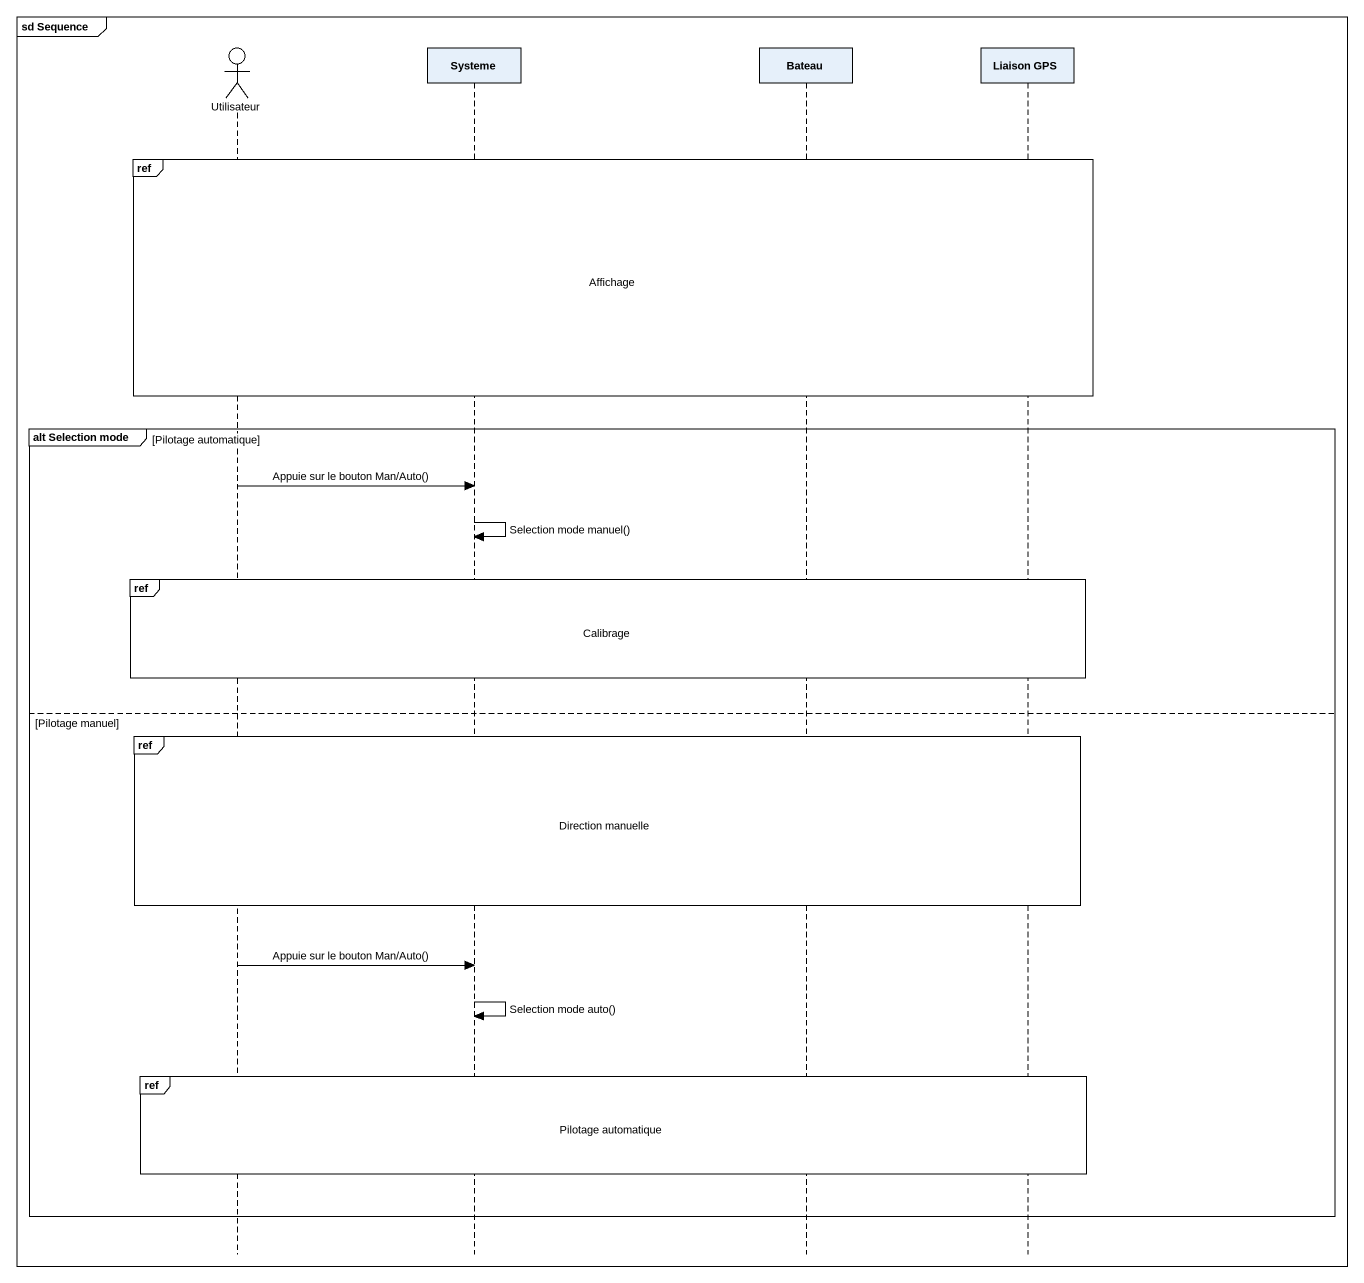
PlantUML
@startuml
mainframe sd Sequence
hide footbox
actor Utilisateur
participant Systeme
participant Bateau
participant "Liaison GPS" as Liaison_GPS

ref over Utilisateur, Systeme, Bateau, Liaison_GPS : Affichage
group alt Selection mode [Pilotage automatique]
  Utilisateur -> Systeme : Appuie sur le bouton Man/Auto()
  Systeme -> Systeme : Selection mode manuel()
  ref over Utilisateur, Systeme, Bateau, Liaison_GPS : Calibrage
else Pilotage manuel
  ref over Utilisateur, Systeme, Bateau, Liaison_GPS : Direction manuelle
  Utilisateur -> Systeme : Appuie sur le bouton Man/Auto()
  Systeme -> Systeme : Selection mode auto()
  ref over Utilisateur, Systeme, Bateau, Liaison_GPS : Pilotage automatique
end
@enduml
